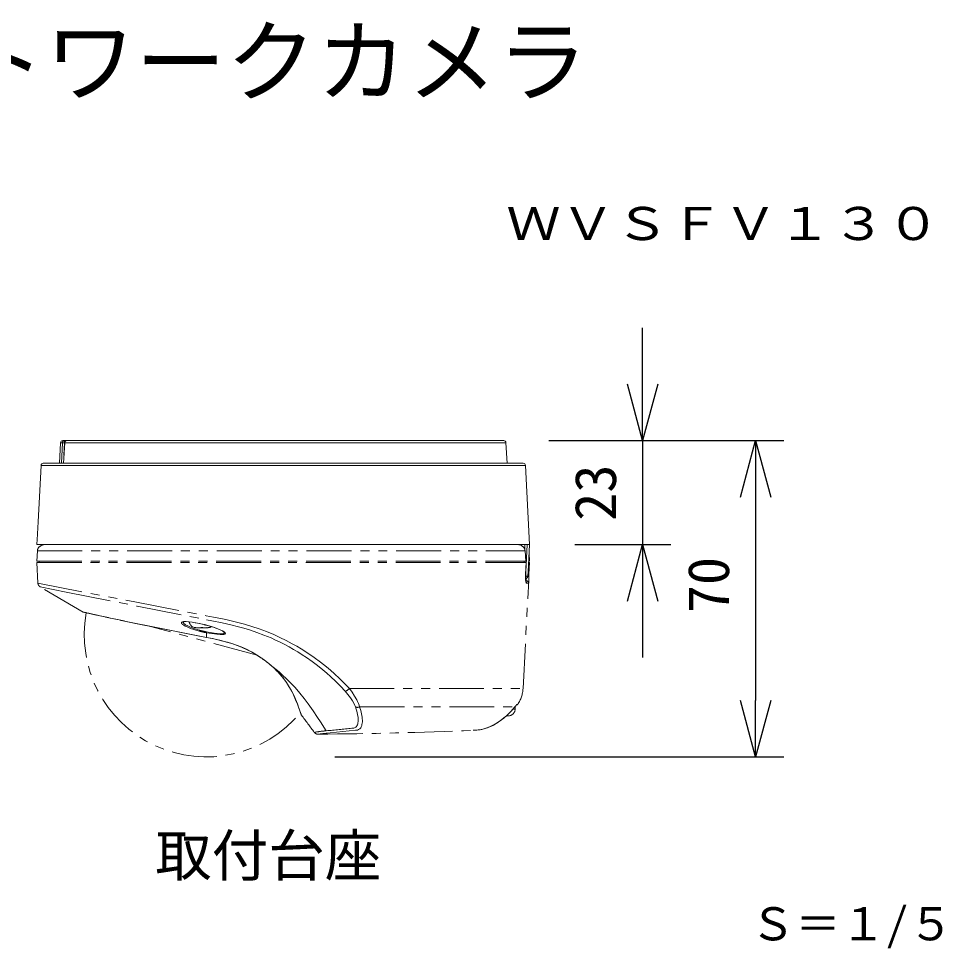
# Model space of a CAD drawing. Units: millimetres, scale not verified. Extents: x -63 to 62, y -56 to 57.
# Drawn here: x 19.34 to 60.2, y 15.59 to 56.75 of the extents above; entities that cross this region are included whole.
import ezdxf
from ezdxf.enums import TextEntityAlignment as Align

# ---------------------------------------------------------------- set-up
doc = ezdxf.new("R2010")
doc.units = ezdxf.units.MM
doc.header["$LTSCALE"] = 0.125
doc.linetypes.add('USER2', pattern=[31.75, 15.875, -3.175, 3.175, -3.175, 3.175, -3.175])
for name, color, linetype in [('0-0_0', 7, 'Continuous'), ('0-1_MOJI1', 7, 'Continuous'), ('0-3_TOUROKU', 7, 'Continuous'), ('0-4_SUNPO', 7, 'Continuous')]:
    doc.layers.add(name, color=color, linetype=linetype)
doc.layers.add('0-5_GAIKEI', color=1, linetype='Continuous', lineweight=18)
doc.styles.add('ＭＳ ゴシック', font='')
doc.styles.get('ＭＳ ゴシック').set_extended_font_data('MS Gothic')

# ---------------------------------------------------------------- blocks, each defined once
blk = doc.blocks.new('_Open30')
at = {"layer": '0-0_0'}
blk.add_line((0, 0), (-1, 0), dxfattribs=at)
blk.add_lwpolyline([(-1, 0.26795), (0, 0), (-1, -0.26795)], dxfattribs=at)
blk = doc.blocks.new('D3')
at = {"layer": '0-4_SUNPO'}
for p, q in [((111.4432, 354.0608), (111.4432, 356.5608)), ((107.2959, 351.5608), (112.6932, 351.5608)), ((111.4432, 351.5608), (111.4432, 346.9608)), ((108.4432, 346.9608), (112.6932, 346.9608)), ((111.4432, 344.4608), (111.4432, 341.9608))]:
    blk.add_line(p, q, dxfattribs=at)
at = {"layer": '0-4_SUNPO', "xscale": 2.5, "yscale": 2.5}
for p, rotation in [((111.4432, 351.5608), 270), ((111.4432, 346.9608), 90)]:
    blk.add_blockref('_Open30', p, dxfattribs=dict(at, rotation=rotation))
at = {"layer": '0-4_SUNPO', "style": 'ＭＳ ゴシック'}
blk.add_text('23', height=1.833, rotation=90, dxfattribs=at).set_placement((110.8182, 348.0108), align=Align.BOTTOM_LEFT)
blk = doc.blocks.new('D4')
at = {"layer": '0-4_SUNPO'}
for p, q in [((107.2959, 351.5608), (117.6932, 351.5608)), ((116.4432, 349.0608), (116.4432, 340.0608)), ((97.8235, 337.5608), (117.6932, 337.5608))]:
    blk.add_line(p, q, dxfattribs=at)
at = {"layer": '0-4_SUNPO', "xscale": 2.5, "yscale": 2.5}
for p, rotation in [((116.4432, 351.5608), 90), ((116.4432, 337.5608), 270)]:
    blk.add_blockref('_Open30', p, dxfattribs=dict(at, rotation=rotation))
at = {"layer": '0-4_SUNPO', "style": 'ＭＳ ゴシック'}
blk.add_text('70', height=1.833, rotation=90, dxfattribs=at).set_placement((115.8182, 343.9205), align=Align.BOTTOM_LEFT)

msp = doc.modelspace()

# ---------------------------------------------------------------- linework, layer by layer
at = {"layer": '0-5_GAIKEI', "color": 7}
for p, q in [((21.1901, 37.9721), (21.1427, 37.0669)), ((21.29, 38.0669), (21.475, 38.0669)), ((21.4753, 38.0669), (40.7954, 38.0669)), ((40.8952, 37.9721), (40.9427, 37.0669)), ((41.6591, 37.0669), (20.4286, 37.0669)), ((20.1969, 34.4669), (20.3287, 36.9721)), ((41.759, 36.9721), (41.9427, 33.4669)), ((20.155, 33.6686), (20.1969, 34.4669)), ((20.1498, 33.4669), (41.9427, 33.4669)), ((21.6988, 33.4669), (21.6966, 33.4669)), ((41.7732, 32.2616), (41.837, 33.4669)), ((41.8776, 32.2616), (41.9408, 33.4669)), ((41.8777, 32.2616), (41.9408, 33.4669)), ((41.7892, 32.0616), (41.8615, 32.0616))]:
    msp.add_line(p, q, dxfattribs=at)
at = {"layer": '0-5_GAIKEI'}
for p, q in [((21.1901, 37.9721), (21.2728, 37.9721)), ((21.227, 37.0669), (21.2728, 37.9721)), ((21.324, 37.0669), (21.3755, 37.9725)), ((21.3259, 37.0669), (21.3774, 37.9721)), ((21.3442, 37.4212), (21.3718, 37.9686)), ((21.3718, 38.0669), (21.3718, 37.9686)), ((21.3753, 37.9686), (21.3718, 37.9686)), ((21.3774, 37.9721), (40.8952, 37.9721)), ((41.759, 36.9721), (20.3287, 36.9721))]:
    msp.add_line(p, q, dxfattribs=at)
at = {"layer": '0-5_GAIKEI', "color": 8, "linetype": 'USER2'}
for p, q in [((20.2684, 33.3669), (20.2457, 33.3669)), ((23.4455, 33.462), (23.7137, 33.462)), ((23.5792, 33.4669), (23.5792, 33.462)), ((41.5216, 33.448), (41.5212, 33.4669)), ((41.7271, 33.2623), (41.7379, 33.4669)), ((20.1697, 33.1826), (20.1458, 32.7269)), ((20.1697, 33.1826), (41.7429, 33.1826)), ((41.7429, 33.1826), (41.7745, 32.73)), ((41.7444, 33.1843), (41.776, 32.731)), ((41.9206, 33.0799), (41.9391, 32.7269)), ((20.1427, 32.6669), (41.7904, 32.6669)), ((20.1902, 31.7594), (20.1427, 32.6669)), ((20.1458, 32.7269), (41.7761, 32.7269)), ((20.2427, 32.6669), (20.2395, 32.7269)), ((41.6955, 32.6669), (41.6976, 32.7065)), ((41.789, 32.6669), (41.7627, 32.1581)), ((41.7904, 32.6669), (41.7642, 32.1582)), ((41.7748, 32.7269), (41.7745, 32.73)), ((41.7761, 32.7269), (41.776, 32.731)), ((41.8989, 32.6669), (41.9422, 32.6669)), ((41.9391, 32.7269), (41.902, 32.7269)), ((41.7732, 32.2616), (41.7694, 32.2618)), ((41.6507, 27.0958), (41.9022, 31.8938)), ((41.7913, 31.8669), (41.7715, 31.8669)), ((41.8911, 31.7616), (41.8025, 31.7616)), ((22.1961, 30.48), (20.2889, 31.5973)), ((22.2133, 30.4732), (22.3323, 30.4462)), ((29.8869, 28.5686), (25.1732, 29.8405)), ((27.18, 29.7875), (27.18, 29.7913)), ((27.1948, 29.7869), (27.18, 29.7875)), ((27.2206, 29.7869), (27.1827, 29.7869)), ((27.2503, 29.7869), (27.2286, 29.7875)), ((27.6349, 29.7869), (27.2503, 29.7869)), ((27.3865, 29.7869), (27.3934, 29.7874)), ((27.3865, 29.7869), (27.3874, 29.7869)), ((27.4973, 29.7869), (27.4905, 29.7874)), ((27.4973, 29.7869), (27.4964, 29.7869)), ((27.6349, 29.7869), (27.6554, 29.7874)), ((27.6554, 29.7874), (27.6633, 29.7879)), ((27.6634, 29.7869), (27.7027, 29.7869)), ((27.6425, 29.3553), (27.6427, 29.3561)), ((27.6427, 29.3561), (27.6427, 29.5643)), ((30.0584, 28.4571), (30.0621, 28.4553)), ((30.5721, 28.0542), (30.5764, 28.0513)), ((33.9701, 27.0958), (41.6507, 27.0958)), ((41.3625, 26.3669), (41.3683, 26.3669)), ((41.3813, 26.3936), (41.3733, 26.3818)), ((41.3813, 26.3936), (41.4182, 26.3936)), ((34.4246, 26.2787), (41.2932, 26.2787)), ((41.3027, 26.1869), (41.2132, 26.1869)), ((41.2928, 26.278), (41.2932, 26.2787)), ((41.3027, 26.1869), (41.3027, 26.2898)), ((31.8414, 25.9272), (31.8411, 25.928)), ((40.65, 25.6731), (40.6503, 25.6735)), ((40.916, 25.8869), (40.9969, 25.8869)), ((40.917, 25.8869), (40.9209, 25.8873)), ((40.9969, 25.8869), (41.0151, 25.8873)), ((32.4184, 25.1538), (32.4375, 25.1571)), ((32.9834, 25.113), (33.1132, 25.1264)), ((33.1132, 25.1264), (34.2344, 25.2433)), ((39.4427, 25.2433), (39.5467, 25.2482)), ((32.5807, 25.0728), (32.6006, 25.0747))]:
    msp.add_line(p, q, dxfattribs=at)
at = {"layer": '0-5_GAIKEI', "color": 7}
for points in [[(20.155, 33.6686), (20.1481, 33.4998), (20.1483, 33.4758), (20.1491, 33.4679), (20.1494, 33.4672), (20.1495, 33.467), (20.1498, 33.4669)], [(41.7732, 32.2616), (41.7714, 32.1917), (41.7733, 32.1288), (41.779, 32.0825), (41.7832, 32.0682), (41.7855, 32.064), (41.788, 32.0619), (41.7892, 32.0616)], [(41.8615, 32.0616), (41.8617, 32.0617), (41.8621, 32.0623), (41.8635, 32.0673), (41.8681, 32.1094), (41.8776, 32.2616)]]:
    msp.add_lwpolyline(points, dxfattribs=at)
at = {"layer": '0-5_GAIKEI', "color": 8, "linetype": 'USER2'}
for points in [[(23.4455, 33.462), (23.3942, 33.4663), (23.3923, 33.4669)], [(23.7137, 33.462), (23.7766, 33.4643), (23.8467, 33.4669)], [(41.4005, 33.4669), (41.4678, 33.4612), (41.5342, 33.4437), (41.5986, 33.4128), (41.6468, 33.3772), (41.6897, 33.3303), (41.7161, 33.2873), (41.7351, 33.2381), (41.7444, 33.1843)], [(41.4005, 33.4669), (41.4761, 33.4595), (41.5143, 33.45), (41.5515, 33.4363), (41.5853, 33.4197), (41.6174, 33.3993), (41.6669, 33.3557), (41.6894, 33.3283), (41.7088, 33.2979), (41.723, 33.2683), (41.7337, 33.2369), (41.7429, 33.1826)], [(41.6867, 32.6669), (41.6873, 32.6672), (41.6886, 32.6685), (41.6921, 32.6764), (41.6982, 32.7119), (41.6993, 32.7269)], [(41.9422, 32.6669), (41.9155, 32.1581), (41.9022, 31.8942)], [(41.8025, 31.7616), (41.7994, 31.7623), (41.7931, 31.768), (41.7872, 31.7792), (41.7768, 31.8158), (41.7685, 31.8679), (41.763, 31.931), (41.7598, 32.0204), (41.7627, 32.1581)], [(41.7808, 31.8226), (41.7671, 31.9046), (41.7614, 32.0206), (41.7642, 32.1582)], [(41.8777, 32.2616), (41.8677, 32.1038), (41.8621, 32.0548), (41.8538, 32.0271), (41.8317, 31.9953), (41.799, 31.974), (41.7617, 31.9669)], [(20.1902, 31.7594), (24.477, 30.9259), (27.6278, 30.3176)], [(41.803, 31.9757), (41.7963, 31.8923), (41.7933, 31.8713), (41.7924, 31.8682), (41.7919, 31.8673), (41.7916, 31.867), (41.7913, 31.8669)], [(41.9022, 31.8938), (41.8966, 31.8017), (41.894, 31.7736), (41.892, 31.763), (41.8916, 31.762), (41.8914, 31.7618), (41.8911, 31.7616)], [(20.2889, 31.5973), (21.4439, 31.3634), (24.5802, 30.741), (27.6427, 30.1368)], [(24.0865, 30.0665), (24.7364, 29.9313), (25.7974, 29.7164), (26.5367, 29.5703), (27.6427, 29.3561)], [(24.0957, 30.0626), (25.5061, 29.7733), (27.1895, 29.4423), (27.6425, 29.3553)], [(27.3221, 29.637), (27.0959, 29.7027), (26.9858, 29.7401), (26.8792, 29.7806), (26.7878, 29.8197), (26.7037, 29.861), (26.646, 29.894), (26.598, 29.927), (26.5717, 29.9497), (26.5528, 29.9713), (26.5424, 29.9914), (26.5405, 30.0052), (26.544, 30.0175), (26.5583, 30.0325), (26.5826, 30.044), (26.6287, 30.054), (26.6871, 30.0584), (26.7545, 30.0578), (26.8761, 30.0488), (27.0081, 30.0318), (27.1464, 30.0088), (27.3349, 29.971), (27.5251, 29.9269)], [(26.6072, 30.04), (26.6566, 30.0523), (26.7279, 30.0558), (26.845, 30.0501), (27.0128, 30.0299), (27.2469, 29.9885), (27.5247, 29.9261)], [(33.9701, 27.0958), (33.7579, 27.3197), (33.5376, 27.5383), (33.3094, 27.7511), (33.1372, 27.9031), (32.9615, 28.051), (32.6932, 28.2639), (32.4169, 28.4679), (32.1324, 28.6631), (31.8401, 28.8487), (31.6433, 28.9658), (31.4439, 29.0782), (31.1744, 29.2207), (30.9002, 29.3549), (30.6216, 29.4806), (30.3044, 29.6113), (29.9839, 29.7307), (29.6587, 29.8394), (29.3317, 29.9372), (29.0965, 30.0011), (28.8609, 30.0601), (28.5584, 30.1299), (28.3567, 30.1732), (27.9539, 30.2544), (27.6277, 30.3176)], [(33.7879, 26.9693), (33.5796, 27.1924), (33.3631, 27.4103), (33.1388, 27.6223), (32.9696, 27.7735), (32.7969, 27.9206), (32.5626, 28.1093), (32.3218, 28.291), (32.0746, 28.4656), (31.8869, 28.5904), (31.6962, 28.7109), (31.5032, 28.8265), (31.3077, 28.9374), (31.1101, 29.0433), (30.9098, 29.1445), (30.7073, 29.241), (30.5024, 29.3326), (30.192, 29.4604), (29.8784, 29.5768), (29.589, 29.6736), (29.2979, 29.7614), (29.0056, 29.841), (28.7857, 29.8958), (28.3396, 29.9963), (27.8878, 30.0884), (27.6427, 30.1368)], [(27.3411, 29.6741), (27.1371, 29.7367), (27.0379, 29.7722), (26.9417, 29.8104), (26.8266, 29.8631), (26.7256, 29.9194), (26.6838, 29.948), (26.65, 29.976), (26.6281, 30), (26.6151, 30.0224), (26.612, 30.0424)], [(27.1647, 29.7906), (27.1648, 29.7908), (27.1649, 29.791), (27.1655, 29.7912), (27.1719, 29.7916), (27.2286, 29.7875)], [(28.4447, 29.5747), (28.4082, 29.6074), (28.3526, 29.642), (28.2576, 29.6894), (28.1124, 29.7491), (27.9128, 29.8179), (27.6597, 29.8914), (27.6412, 29.8963)], [(27.6427, 29.5643), (27.8782, 29.5239), (28.1068, 29.4945), (28.2565, 29.4827), (28.3252, 29.4809), (28.3721, 29.4821), (28.4134, 29.4859), (28.4468, 29.4928), (28.4713, 29.503), (28.4806, 29.5106), (28.486, 29.5193), (28.4867, 29.5351), (28.4781, 29.5529), (28.4569, 29.5762), (28.426, 29.6005), (28.3584, 29.6418), (28.2767, 29.6826), (28.1856, 29.7219), (28.0753, 29.7641), (27.9592, 29.804), (27.8031, 29.8522), (27.6427, 29.8968)], [(27.6554, 29.7874), (27.7118, 29.7914), (27.7178, 29.7911), (27.7189, 29.7908), (27.7192, 29.7907), (27.7193, 29.7904)], [(27.6902, 29.7869), (27.704, 29.7874), (27.704, 29.7911)], [(30.0584, 28.4571), (29.8647, 28.5823), (29.6619, 28.6999), (29.451, 28.8089), (29.2327, 28.9087), (29.0076, 28.999), (28.7765, 29.0798), (28.5401, 29.1516), (28.2994, 29.2152), (27.973, 29.2893), (27.6425, 29.3553)], [(30.0621, 28.4553), (29.8555, 28.5887), (29.6384, 28.7134), (29.4118, 28.8285), (29.1775, 28.9326), (28.9751, 29.0117), (28.7685, 29.0831), (28.5728, 29.143), (28.3744, 29.197), (28.1438, 29.2527), (27.9109, 29.303), (27.6427, 29.3561)], [(27.6438, 29.6016), (27.8142, 29.5699), (27.982, 29.5443), (28.1576, 29.5246), (28.2413, 29.5191), (28.3313, 29.5187), (28.3693, 29.5218), (28.4143, 29.5316), (28.4316, 29.54), (28.4424, 29.5506), (28.4463, 29.5625), (28.4442, 29.5759)], [(30.5764, 28.0513), (30.7313, 27.9306), (30.857, 27.8267), (30.9796, 27.72), (31.215, 27.5001), (31.4382, 27.2723), (31.5664, 27.1328), (31.772, 26.8952), (31.9673, 26.6535), (32.1527, 26.4093), (32.3646, 26.1129), (32.5663, 25.8148), (32.6959, 25.6162), (32.9454, 25.2225)], [(31.8495, 25.9131), (31.8365, 25.9405), (31.7783, 26.1084), (31.6702, 26.4082), (31.5933, 26.6002), (31.4977, 26.8134), (31.4417, 26.9264), (31.3797, 27.0426), (31.3112, 27.1614), (31.236, 27.2817), (31.1535, 27.4032), (31.0633, 27.5256)], [(31.8495, 25.9131), (31.7407, 26.2254), (31.6705, 26.4161), (31.6282, 26.5235), (31.5546, 26.6966), (31.4788, 26.8582), (31.3915, 27.0259), (31.2967, 27.1891), (31.1896, 27.3543), (31.0697, 27.5195)], [(34.239, 26.2798), (34.2127, 26.3462), (34.1815, 26.4138), (34.1061, 26.5505), (34.0157, 26.6875), (33.9075, 26.8299), (33.7879, 26.9693)], [(34.4246, 26.2787), (34.4012, 26.353), (34.373, 26.4284), (34.3362, 26.5138), (34.2944, 26.5996), (34.2034, 26.7616), (34.093, 26.9305), (33.9701, 27.0958)], [(34.0813, 25.3314), (34.1259, 25.3363), (34.1681, 25.3439), (34.2017, 25.3542), (34.2325, 25.3688), (34.2584, 25.3869), (34.2813, 25.4093), (34.3059, 25.4436), (34.3255, 25.4841), (34.3397, 25.5274), (34.3498, 25.5747), (34.3566, 25.6313), (34.359, 25.6912), (34.3523, 25.8172), (34.332, 25.9501), (34.3, 26.0869), (34.2717, 26.1831), (34.239, 26.2798)], [(34.2344, 25.2433), (34.2943, 25.2509), (34.3237, 25.257), (34.3794, 25.2769), (34.4286, 25.3098), (34.4694, 25.3561), (34.4944, 25.3998), (34.514, 25.4496), (34.5279, 25.5023), (34.5373, 25.5587), (34.5427, 25.6227), (34.5437, 25.6892), (34.5406, 25.7584), (34.5338, 25.8294), (34.5098, 25.9748), (34.4737, 26.123), (34.4246, 26.2787)], [(41.2928, 26.278), (41.1232, 26.0896), (40.9661, 25.9343), (40.798, 25.7872), (40.65, 25.6731), (40.4851, 25.5616), (40.3704, 25.4934), (40.2541, 25.4324), (40.1388, 25.3803), (40.0279, 25.3384), (39.877, 25.2946), (39.7513, 25.2696), (39.5892, 25.2511), (39.5489, 25.2483), (39.5467, 25.2482), (39.5741, 25.25), (39.7159, 25.2644), (39.832, 25.2845), (39.9752, 25.3213), (40.0826, 25.358), (40.1961, 25.4051), (40.3123, 25.4619), (40.4281, 25.5268), (40.5962, 25.635), (40.65, 25.6731)], [(41.2932, 26.2787), (41.2011, 26.1736), (41.1048, 26.0707), (41.0183, 25.9841), (40.9286, 25.9), (40.7927, 25.783), (40.6503, 25.6735)], [(39.5467, 25.2482), (39.6008, 25.252), (39.6654, 25.2581), (39.7972, 25.2776), (39.8764, 25.2945), (40.0069, 25.3314), (40.1621, 25.3902), (40.3197, 25.4659), (40.4887, 25.5641), (40.6503, 25.6735)]]:
    msp.add_lwpolyline(points, dxfattribs=at)
at = {"layer": '0-5_GAIKEI', "color": 7}
for centre, radius, start, end in [((21.29, 37.9669), 0.1, 90.00001, 177), ((40.7954, 37.9669), 0.1, 3, 89.99999), ((20.4286, 36.9668), 0.1, 89.99566, 176.98039), ((41.6591, 36.9669), 0.1, 3, 90.00001), ((41.7421, 33.1848), 0.00237, 289.6698, 347.36296)]:
    msp.add_arc(centre, radius, start, end, dxfattribs=at)
at = {"layer": '0-5_GAIKEI'}
for centre, radius, start, end in [((21.244, 35.9095), 2.0629, 86.44833, 89.20064), ((21.4753, 37.9669), 0.1, 89.99999, 176.74479)]:
    msp.add_arc(centre, radius, start, end, dxfattribs=at)
at = {"layer": '0-5_GAIKEI', "color": 8, "linetype": 'USER2'}
for centre, radius, start, end in [((20.4693, 33.1669), 0.3, 138.18968, 177), ((20.4924, 33.1659), 0.3009, 89.98435, 138.10838), ((41.7744, 32.7319), 0.00191, 275.47529, 330.78717), ((41.8292, 31.1726), 0.9894, 84.99435, 87.52959), ((20.39, 31.7699), 0.2, 183, 239.63686), ((41.7617, 32.0668), 0.1, 270.02131, 357.02395), ((41.7912, 31.7669), 0.1, 356.98813, 89.98644), ((44.2836, 127.2754), 99.2834, 257.14586, 257.5363), ((22.2264, 30.5318), 0.06, 239.63686, 266.94683), ((44.4063, 128.0388), 100.0578, 257.1849, 257.57063), ((27.6427, 29.4669), 5.4, 169.55064, 320.44269), ((49.5145, 151.0487), 123.6255, 257.54703, 258.13033), ((49.7062, 152.1914), 124.7851, 257.58112, 258.15665), ((27.1827, 30.0869), 0.3, 187.78479, 269.99999), ((27.1787, 29.8246), 0.0369, 247.57218, 272.08619), ((28.5849, 34.4647), 4.9901, 255.34217, 259.11684), ((28.527, 33.9574), 4.4444, 254.52502, 258.53757), ((27.4419, 29.4931), 0.2985, 80.61959, 99.35154), ((25.8098, 22.9746), 7.16, 75.17982, 76.14174), ((25.79, 22.8959), 7.2419, 75.17695, 76.13738), ((27.7027, 30.0869), 0.3, 270.00001, 302.33039), ((27.7055, 29.8251), 0.0375, 267.72086, 291.83084), ((27.3238, 24.4419), 4.858, 48.03695, 55.74275), ((27.3229, 24.4401), 4.8607, 47.9825, 55.69765), ((27.9487, 25.1229), 3.9337, 37.64789, 48.17221), ((27.9423, 25.1119), 3.9469, 37.59007, 48.13487), ((40.2526, 27.1691), 1.4, 326.36348, 357), ((40.1873, 27.2182), 1.4512, 319.61687, 324.80507), ((40.1873, 27.2181), 1.451, 319.65375, 325.37511), ((41.3683, 26.4269), 0.06, 270, 326.36348), ((41.3428, 26.4067), 0.0407, 309.50103, 341.1776), ((36.8558, 27.7422), 5.3328, 198.75135, 199.87874), ((41.0027, 26.1869), 0.3, 279.59407, 0), ((31.8972, 25.9497), 0.0601, 204.81031, 217.50793), ((-10.4879, -6.3761), 53.2453, 36.31048, 37.33147), ((38.7416, 28.3016), 3.2483, 305.98176, 312.01975), ((40.918, 25.8818), 0.00802, 53.46453, 92.16234), ((40.921, 25.8896), 0.00221, 265.96653, 320.62022), ((40.9912, 26.3178), 0.4311, 273.18292, 278.19432), ((32.5791, 25.2728), 0.2, 216.50589, 270.44058), ((33.3445, 20.0273), 5.2094, 95.84303, 100.02686), ((31.0427, 225.0669), 200, 270.4406, 272.40713), ((23.7517, 115.6663), 91.0227, 275.5789, 275.82106), ((33.7031, 16.7794), 8.477, 95.12868, 96.01973), ((16.7624, 199.5442), 175.0713, 275.30378, 275.67725)]:
    msp.add_arc(centre, radius, start, end, dxfattribs=at)
at = {"layer": '0-5_GAIKEI'}
for centre, major_axis, ratio, start_param, end_param in [((21.3718, 37.9669), (0, -0.1), 0.991608, 3.1415927, 4.6600291), ((21.4753, 37.9669), (0.0998, -0.0057), 0.017424, 3.1415926, 3.3366152), ((21.4753, 37.9669), (0, -0.1), 0.980997, 3.1415927, 4.6600291)]:
    msp.add_ellipse(centre, major_axis=major_axis, ratio=ratio, start_param=start_param, end_param=end_param, dxfattribs=at)
at = {"layer": '0-5_GAIKEI', "color": 8, "linetype": 'USER2'}
for centre, major_axis, ratio, start_param, end_param in [((41.4833, 33.3669), (0, -0.1), 0.443947, 2.604462, 3.1415927), ((41.6643, 32.1634), (-0.0999, 0.0052), 0.008715, 2.9737106, 3.1415867), ((41.6901, 32.0669), (0, -0.1), 0.992629, 0.8072697, 1.5184364), ((41.7035, 31.7669), (0, -0.1), 0.991456, 1.5184364, 2.2954414), ((27.6552, 29.6222), (-0.0114, -0.0589), 0.131688, 5.0934371, 6.114827), ((33.915, 27.1063), (-0.1485, -0.134), 0.226737, 0.3746385, 1.7411905), ((34.3739, 26.4059), (-0.1878, -0.0689), 0.684569, 0.553562, 1.5899665)]:
    msp.add_ellipse(centre, major_axis=major_axis, ratio=ratio, start_param=start_param, end_param=end_param, dxfattribs=at)

# ---------------------------------------------------------------- block references
at = {"layer": '0-4_SUNPO'}
for name in ['D3', 'D4']:
    msp.add_blockref(name, (-64.5005, -313.4939), dxfattribs=at)

# ---------------------------------------------------------------- texts
at = {"layer": '0-1_MOJI1', "style": 'ＭＳ ゴシック'}
for s, height, p in [('屋外対応フルＨＤドームネットワークカメラ', 2.933, (-35.5005, 52.5061)), ('取付台座', 1.833, (25.3796, 18.2365))]:
    msp.add_text(s, height=height, dxfattribs=at).set_placement(p, align=Align.BOTTOM_LEFT)
at = {"layer": '0-3_TOUROKU', "style": 'ＭＳ ゴシック', "width": 1.2}
msp.add_text('ＷＶＳＦＶ１３０', height=1.466, dxfattribs=at).set_placement((40.9157, 46.5061), align=Align.BOTTOM_LEFT)
at = {"layer": '0-3_TOUROKU', "style": 'ＭＳ ゴシック'}
msp.add_text('Ｓ＝１/５', height=1.466, dxfattribs=at).set_placement((51.6995, 15.5061), align=Align.BOTTOM_LEFT)

doc.saveas('drawing.dxf')
